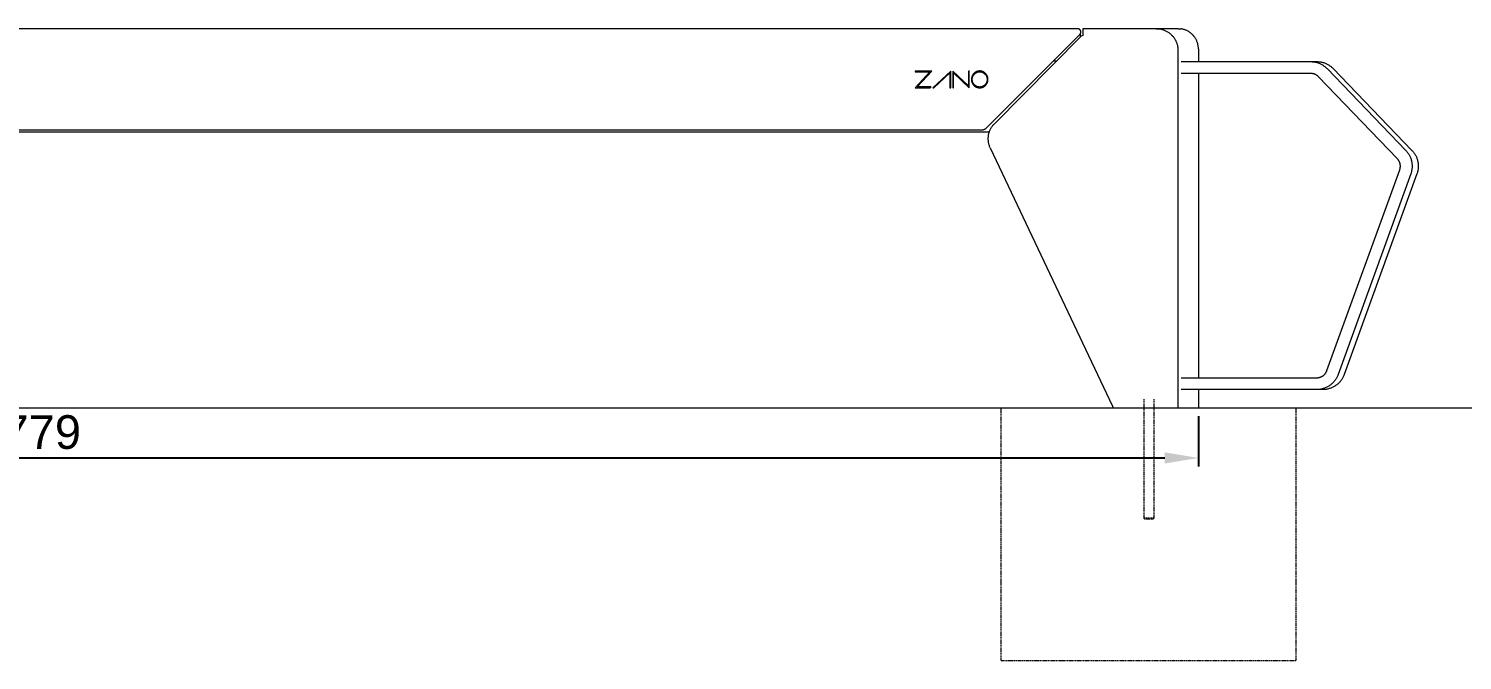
# Model space of a CAD drawing. Header units: millimetres. Extents: x -198 to 5031, y 124 to 3375.
# Drawn here: x 1516 to 3219, y 2361 to 3111 of the extents above; entities that cross this region are included whole.
import ezdxf

# ---------------------------------------------------------------- set-up
doc = ezdxf.new("R2010")
doc.units = ezdxf.units.MM
doc.linetypes.add('HIDDEN', pattern=[1.905, 1.27, -0.635])
for name, color, linetype, lineweight in [('ZANO_R', 7, 'Continuous', 0), ('ZANO_R_przerywana', 7, 'HIDDEN', 0), ('ZANO_W', 1, 'Continuous', 0)]:
    doc.layers.add(name, color=color, linetype=linetype, lineweight=lineweight)
doc.styles.add('Arial', font='arial.ttf')
doc.styles.get("Standard").update_dxf_attribs({"font": 'ARIALUNI.TTF'})
doc.dimstyles.new('pl i ang', dxfattribs={"dimtxt": 50, "dimasz": 50, "dimexe": 1.25, "dimexo": 0.625, "dimgap": 10, "dimtad": 1, "dimtoh": 1, "dimtxsty": 'Standard', "dimcen": 2.5, "dimclrd": 1, "dimclre": 1, "dimclrt": 1, "dimadec": 0, "dimazin": 0, "dimtfac": 1, "dimtmove": 0, "dimatfit": 3, "dimfxl": 1, "dimarcsym": 1})

# ---------------------------------------------------------------- blocks, each defined once
blk = doc.blocks.new('*D464')
at = {"layer": 'ZANO_W', "color": 1, "lineweight": -2}
for p, q in [((127.1, 2650.5), (127.1, 2590.8)), ((2905.6, 2650.5), (2905.6, 2590.8)), ((167.1, 2600.8), (2865.6, 2600.8))]:
    blk.add_line(p, q, dxfattribs=at)
at = {"layer": 'ZANO_W', "color": 1}
for points in [[(167.1, 2607.5), (167.1, 2594.2), (127.1, 2600.8)], [(2865.6, 2594.2), (2865.6, 2607.5), (2905.6, 2600.8)]]:
    blk.add_solid(points, dxfattribs=at)
at = {"layer": 'ZANO_W', "color": 1, "insert": (1516.4, 2631.3), "char_height": 40, "attachment_point": 5, "style": 'Arial'}
blk.add_mtext('2779', dxfattribs=at)
blk = doc.blocks.new('*D468')
at = {"layer": 'ZANO_W', "color": 1, "lineweight": -2}
blk.add_arc((4013.6, 2660.5), 150.8, 99.5517, 164.7582, dxfattribs=at)
at = {"layer": 'ZANO_W', "color": 1}
for points in [[(3988.8, 2802.6), (3988.3, 2815.9), (4028.5, 2810.6)], [(3861.5, 2701.1), (3874.7, 2699.3), (3862.8, 2660.5)]]:
    blk.add_solid(points, dxfattribs=at)
at = {"layer": 'ZANO_W', "color": 1, "insert": (3891.8, 2795.1), "char_height": 40, "attachment_point": 5, "rotation": 42.155, "style": 'Arial'}
blk.add_mtext('96%%d', dxfattribs=at)

msp = doc.modelspace()

# ---------------------------------------------------------------- linework, layer by layer
at = {"layer": 'ZANO_R'}
for p, q in [((2761.9, 3110.5), (271.3, 3110.5)), ((2764.8, 3103.7), (2652.8, 2991.7)), ((2766.2, 3101.7), (2663.3, 2997.7)), ((2762.1, 3110.5), (2761.9, 3110.5)), ((2762.2, 3110.5), (2762.1, 3110.5)), ((2762.4, 3110.5), (2762.2, 3110.5)), ((2762.5, 3110.5), (2762.4, 3110.5)), ((2762.6, 3110.5), (2762.5, 3110.5)), ((2762.8, 3110.5), (2762.6, 3110.5)), ((2762.9, 3110.4), (2762.8, 3110.5)), ((2763, 3110.4), (2762.9, 3110.4)), ((2763.2, 3110.3), (2763, 3110.4)), ((2763.4, 3110.3), (2763.2, 3110.3)), ((2763.3, 3110.3), (2763.2, 3110.3)), ((2763.4, 3110.3), (2763.3, 3110.3)), ((2763.5, 3110.2), (2763.4, 3110.3)), ((2763.5, 3110.2), (2763.4, 3110.3)), ((2763.6, 3110.2), (2763.5, 3110.2)), ((2763.7, 3110.1), (2763.5, 3110.2)), ((2763.8, 3110.1), (2763.6, 3110.2)), ((2763.8, 3110.1), (2763.7, 3110.1)), ((2763.9, 3110), (2763.8, 3110.1)), ((2763.9, 3110), (2763.8, 3110.1)), ((2764, 3110), (2763.9, 3110)), ((2764, 3110), (2763.9, 3110)), ((2764.1, 3109.9), (2764, 3110)), ((2764.1, 3109.9), (2764, 3110)), ((2764.2, 3109.8), (2764.1, 3109.9)), ((2764.3, 3109.8), (2764.1, 3109.9)), ((2764.3, 3109.7), (2764.2, 3109.8)), ((2764.4, 3109.7), (2764.3, 3109.8)), ((2764.5, 3109.7), (2764.3, 3109.7)), ((2764.5, 3109.6), (2764.4, 3109.7)), ((2764.6, 3109.6), (2764.5, 3109.7)), ((2764.6, 3109.5), (2764.5, 3109.6)), ((2764.7, 3109.5), (2764.6, 3109.6)), ((2764.7, 3109.5), (2764.6, 3109.5)), ((2764.8, 3109.4), (2764.7, 3109.5)), ((2764.8, 3109.4), (2764.7, 3109.5)), ((2764.9, 3109.3), (2764.8, 3109.4)), ((2764.9, 3109.3), (2764.8, 3109.4)), ((2764.8, 3103.7), (2764.9, 3103.8)), ((2765, 3109.2), (2764.9, 3109.3)), ((2765, 3109.2), (2764.9, 3109.3)), ((2764.9, 3103.8), (2765, 3103.9)), ((2765, 3109.1), (2765, 3109.2)), ((2765.1, 3109.1), (2765, 3109.2)), ((2765.1, 3109), (2765, 3109.1)), ((2765, 3103.9), (2765.1, 3104)), ((2765.1, 3109), (2765.1, 3109.1)), ((2765.2, 3108.9), (2765.1, 3109)), ((2765.2, 3108.8), (2765.1, 3109)), ((2765.1, 3104.1), (2765.2, 3104.2)), ((2765.1, 3104), (2765.1, 3104.1)), ((2765.3, 3108.8), (2765.2, 3108.9)), ((2765.3, 3108.7), (2765.2, 3108.8)), ((2765.2, 3104.2), (2765.3, 3104.3)), ((2765.4, 3108.6), (2765.3, 3108.8)), ((2765.4, 3108.6), (2765.3, 3108.7)), ((2765.3, 3104.3), (2765.4, 3104.5)), ((2765.4, 3108.5), (2765.4, 3108.6)), ((2765.4, 3108.5), (2765.4, 3108.6)), ((2765.5, 3108.4), (2765.4, 3108.5)), ((2765.5, 3108.4), (2765.4, 3108.5)), ((2765.4, 3104.6), (2765.5, 3104.7)), ((2765.4, 3104.6), (2765.5, 3104.7)), ((2765.4, 3104.4), (2765.4, 3104.6)), ((2765.4, 3104.5), (2765.4, 3104.6)), ((2765.4, 3100.8), (2765.4, 3104.5)), ((2765.6, 3108.3), (2765.5, 3108.4)), ((2765.6, 3108.3), (2765.5, 3108.4)), ((2765.5, 3104.7), (2765.6, 3104.8)), ((2765.5, 3104.7), (2765.6, 3104.8)), ((2765.6, 3108.1), (2765.6, 3108.3)), ((2765.6, 3108.1), (2765.6, 3108.3)), ((2765.7, 3108), (2765.6, 3108.1)), ((2765.7, 3108), (2765.6, 3108.1)), ((2765.6, 3104.9), (2765.7, 3105.1)), ((2765.6, 3104.9), (2765.7, 3105.1)), ((2765.6, 3104.8), (2765.6, 3104.9)), ((2765.6, 3104.8), (2765.6, 3104.9)), ((2765.7, 3107.9), (2765.7, 3108)), ((2765.7, 3107.9), (2765.7, 3108)), ((2765.8, 3107.8), (2765.7, 3107.9)), ((2765.8, 3107.7), (2765.7, 3107.9)), ((2765.7, 3105.2), (2765.8, 3105.3)), ((2765.7, 3105.2), (2765.8, 3105.3)), ((2765.7, 3105.1), (2765.7, 3105.2)), ((2765.7, 3105.1), (2765.7, 3105.2)), ((2765.8, 3107.6), (2765.8, 3107.8)), ((2765.8, 3107.6), (2765.8, 3107.7)), ((2765.8, 3107.5), (2765.8, 3107.6)), ((2765.8, 3107.5), (2765.8, 3107.6)), ((2765.9, 3107.4), (2765.8, 3107.5)), ((2765.9, 3107.3), (2765.8, 3107.5)), ((2765.8, 3105.6), (2765.9, 3105.7)), ((2765.8, 3105.6), (2765.9, 3105.7)), ((2765.8, 3105.5), (2765.8, 3105.6)), ((2765.8, 3105.5), (2765.8, 3105.6)), ((2765.8, 3105.3), (2765.8, 3105.5)), ((2765.8, 3105.3), (2765.8, 3105.5)), ((2765.9, 3107.2), (2765.9, 3107.4)), ((2765.9, 3107.2), (2765.9, 3107.3)), ((2765.9, 3107.1), (2765.9, 3107.2)), ((2765.9, 3107.1), (2765.9, 3107.2)), ((2765.9, 3106.9), (2765.9, 3107.1)), ((2765.9, 3106.9), (2765.9, 3107.1)), ((2765.9, 3106.8), (2765.9, 3106.9)), ((2765.9, 3106.8), (2765.9, 3106.9)), ((2766, 3106.7), (2765.9, 3106.8)), ((2765.9, 3106.7), (2765.9, 3106.8)), ((2765.9, 3106.5), (2765.9, 3106.7)), ((2765.9, 3106.4), (2765.9, 3106.5)), ((2765.9, 3106.3), (2766, 3106.4)), ((2765.9, 3106.3), (2765.9, 3106.4)), ((2765.9, 3106.1), (2765.9, 3106.3)), ((2765.9, 3106.1), (2765.9, 3106.3)), ((2765.9, 3106), (2765.9, 3106.1)), ((2765.9, 3106), (2765.9, 3106.1)), ((2765.9, 3105.9), (2765.9, 3106)), ((2765.9, 3105.9), (2765.9, 3106)), ((2765.9, 3105.7), (2765.9, 3105.9)), ((2765.9, 3105.7), (2765.9, 3105.9)), ((2766, 3106.5), (2766, 3106.7)), ((2766, 3106.4), (2766, 3106.5)), ((2768.4, 3102.5), (2766.2, 3101.7)), ((2853.3, 3110.5), (2768.4, 3110.5)), ((2768.4, 3110.5), (2768.4, 3102.5)), ((2855.5, 3110.5), (2853.3, 3110.5)), ((2855.5, 3110.5), (2856.4, 3110.5)), ((2881.6, 3110.5), (2855.8, 3110.5)), ((2856.4, 3110.5), (2857.3, 3110.5)), ((2857.3, 3110.5), (2858.2, 3110.4)), ((2858.2, 3110.4), (2859, 3110.3)), ((2859, 3110.3), (2859.9, 3110.2)), ((2859.9, 3110.2), (2860.8, 3110)), ((2860.8, 3110), (2861.6, 3109.8)), ((2861.6, 3109.8), (2862.5, 3109.6)), ((2862.5, 3109.6), (2863.3, 3109.4)), ((2863.3, 3109.4), (2864.2, 3109.1)), ((2864.2, 3109.1), (2865, 3108.8)), ((2865, 3108.8), (2865.8, 3108.5)), ((2865.8, 3108.5), (2866.6, 3108.1)), ((2866.6, 3108.1), (2867.4, 3107.7)), ((2867.4, 3107.7), (2868.2, 3107.3)), ((2868.2, 3107.3), (2868.9, 3106.8)), ((2868.9, 3106.8), (2869.7, 3106.4)), ((2869.7, 3106.4), (2870.4, 3105.9)), ((2870.4, 3105.9), (2871.1, 3105.4)), ((2871.1, 3105.4), (2871.8, 3104.8)), ((2871.8, 3104.8), (2872.5, 3104.3)), ((2872.5, 3104.3), (2873.2, 3103.7)), ((2873.2, 3103.7), (2873.8, 3103)), ((2873.8, 3103), (2874.4, 3102.4)), ((2874.4, 3102.4), (2875, 3101.8)), ((2875, 3101.8), (2875.6, 3101.1)), ((2875.6, 3101.1), (2876.1, 3100.4)), ((2876.1, 3100.4), (2876.6, 3099.7)), ((2876.6, 3099.7), (2877.1, 3099)), ((2877.1, 3099), (2877.6, 3098.2)), ((2881.6, 3110.5), (2884.8, 3110.3)), ((2885.6, 3110.2), (2884.8, 3110.3)), ((2886.4, 3110), (2885.6, 3110.2)), ((2887.2, 3109.9), (2886.4, 3110)), ((2888, 3109.6), (2887.2, 3109.9)), ((2888.8, 3109.4), (2888, 3109.6)), ((2889.6, 3109.2), (2888.8, 3109.4)), ((2890.4, 3108.9), (2889.6, 3109.2)), ((2891.1, 3108.6), (2890.4, 3108.9)), ((2891.9, 3108.2), (2891.1, 3108.6)), ((2892.6, 3107.8), (2891.9, 3108.2)), ((2893.3, 3107.5), (2892.6, 3107.8)), ((2894, 3107), (2893.3, 3107.5)), ((2894.7, 3106.6), (2894, 3107)), ((2895.4, 3106.1), (2894.7, 3106.6)), ((2896, 3105.7), (2895.4, 3106.1)), ((2896.7, 3105.2), (2896, 3105.7)), ((2897.3, 3104.6), (2896.7, 3105.2)), ((2897.9, 3104.1), (2897.3, 3104.6)), ((2898.5, 3103.5), (2897.9, 3104.1)), ((2899.1, 3102.9), (2898.5, 3103.5)), ((2899.6, 3102.3), (2899.1, 3102.9)), ((2900.2, 3101.7), (2899.6, 3102.3)), ((2900.7, 3101), (2900.2, 3101.7)), ((2901.2, 3100.4), (2900.7, 3101)), ((2901.6, 3099.7), (2901.2, 3100.4)), ((2902.1, 3099), (2901.6, 3099.7)), ((2902.5, 3098.3), (2902.1, 3099)), ((2877.6, 3098.2), (2878, 3097.4)), ((2878, 3097.4), (2878.5, 3096.7)), ((2878.5, 3096.7), (2878.8, 3095.9)), ((2878.8, 3095.9), (2879.2, 3095.1)), ((2879.2, 3095.1), (2879.5, 3094.3)), ((2879.5, 3094.3), (2879.8, 3093.4)), ((2879.8, 3093.4), (2880.1, 3092.6)), ((2880.1, 3092.6), (2880.4, 3091.7)), ((2880.4, 3091.7), (2880.6, 3090.9)), ((2880.6, 3090.9), (2880.8, 3090)), ((2880.8, 3090), (2880.9, 3089.2)), ((2880.9, 3089.2), (2881.1, 3088.3)), ((2881.1, 3088.3), (2881.2, 3087.4)), ((2881.2, 3087.4), (2881.2, 3086.5)), ((2881.2, 3086.5), (2881.2, 2660.5)), ((2902.9, 3097.6), (2902.5, 3098.3)), ((2903.2, 3096.8), (2902.9, 3097.6)), ((2903.6, 3096.1), (2903.2, 3096.8)), ((2903.9, 3095.3), (2903.6, 3096.1)), ((2904.2, 3094.6), (2903.9, 3095.3)), ((2904.4, 3093.8), (2904.2, 3094.6)), ((2904.7, 3093), (2904.4, 3093.8)), ((2904.9, 3092.2), (2904.7, 3093)), ((2905, 3091.4), (2904.9, 3092.2)), ((2905.2, 3090.6), (2905, 3091.4)), ((2905.3, 3089.8), (2905.2, 3090.6)), ((2905.4, 3089), (2905.3, 3089.8)), ((2905.5, 3088.2), (2905.4, 3089)), ((2905.5, 3087.4), (2905.5, 3088.2)), ((2905.5, 3086.5), (2905.5, 3087.4)), ((2905.6, 3086.5), (2905.5, 3086.5)), ((2905.6, 3086.5), (2905.6, 3071.4)), ((2736.9, 3072), (2733.1, 3072)), ((2885.1, 3071.4), (3039, 3071.4)), ((3039, 3071.4), (3039.9, 3071.4)), ((3039.4, 3071.4), (3046.4, 3071.4)), ((3039.9, 3071.4), (3040.8, 3071.3)), ((3040.8, 3071.3), (3041.7, 3071.2)), ((3041.7, 3071.2), (3042.6, 3071.1)), ((3042.6, 3071.1), (3043.5, 3071)), ((3043.5, 3071), (3044.4, 3070.8)), ((3044.4, 3070.8), (3045.3, 3070.6)), ((3045.3, 3070.6), (3046.2, 3070.4)), ((3046.2, 3070.4), (3047, 3070.2)), ((3046.4, 3071.4), (3047.3, 3071.4)), ((3047, 3070.2), (3047.9, 3069.9)), ((3047.3, 3071.4), (3048.2, 3071.3)), ((3047.9, 3069.9), (3048.7, 3069.6)), ((3048.2, 3071.3), (3049.1, 3071.2)), ((3048.7, 3069.6), (3049.6, 3069.2)), ((3049.1, 3071.2), (3050, 3071.1)), ((3049.6, 3069.2), (3050.4, 3068.9)), ((3050, 3071.1), (3050.8, 3071)), ((3050.4, 3068.9), (3051.2, 3068.5)), ((3050.8, 3071), (3051.7, 3070.8)), ((3051.2, 3068.5), (3052, 3068)), ((3051.7, 3070.8), (3052.6, 3070.6)), ((3052, 3068), (3052.8, 3067.6)), ((3052.6, 3070.6), (3053.5, 3070.4)), ((3052.8, 3067.6), (3053.6, 3067.1)), ((3053.5, 3070.4), (3054.4, 3070.2)), ((3053.6, 3067.1), (3054.3, 3066.6)), ((3054.3, 3066.6), (3055, 3066.1)), ((3054.4, 3070.2), (3055.2, 3069.9)), ((3055, 3066.1), (3055.8, 3065.5)), ((3055.2, 3069.9), (3056.1, 3069.6)), ((3055.8, 3065.5), (3056.4, 3065)), ((3056.1, 3069.6), (3056.9, 3069.2)), ((3056.4, 3065), (3057.1, 3064.4)), ((3056.9, 3069.2), (3057.7, 3068.9)), ((3057.7, 3068.9), (3058.5, 3068.5)), ((3058.5, 3068.5), (3059.3, 3068)), ((3059.3, 3068), (3060.1, 3067.6)), ((3060.1, 3067.6), (3060.9, 3067.1)), ((3060.9, 3067.1), (3061.6, 3066.6)), ((3061.6, 3066.6), (3062.4, 3066.1)), ((3062.4, 3066.1), (3063.1, 3065.5)), ((3063.1, 3065.5), (3063.8, 3065)), ((3063.8, 3065), (3064.4, 3064.4)), ((2588.9, 3060.2), (2569.3, 3060.2)), ((2569.3, 3060.2), (2569.3, 3059.3)), ((2569.3, 3059.3), (2586.6, 3059.3)), ((2586.6, 3059.3), (2569.3, 3040.3)), ((2571.5, 3041.3), (2588.9, 3060.2)), ((2611.4, 3060.2), (2590, 3040.3)), ((2591.4, 3040.3), (2610.4, 3058.1)), ((2610.4, 3058.1), (2610.4, 3040.3)), ((2611.4, 3040.3), (2611.4, 3060.2)), ((2613.8, 3060.2), (2613.8, 3040.3)), ((2632.5, 3042.5), (2613.8, 3060.2)), ((2614.8, 3040.3), (2614.8, 3058)), ((2614.8, 3058), (2633.4, 3040.3)), ((2633.4, 3060.3), (2632.5, 3060.2)), ((2632.5, 3060.2), (2632.5, 3042.5)), ((2633.4, 3040.3), (2633.4, 3060.3)), ((2636.1, 3051.3), (2636, 3051.1)), ((2636, 3051.1), (2636, 3050.8)), ((2636, 3050.8), (2636, 3050.5)), ((2636, 3050.5), (2636, 3050.3)), ((2636, 3050.3), (2636, 3050)), ((2636, 3050), (2636, 3049.8)), ((2636, 3049.8), (2636, 3049.5)), ((2636, 3049.5), (2636.1, 3049.3)), ((2636.2, 3052.1), (2636.1, 3051.8)), ((2636.1, 3051.8), (2636.1, 3051.6)), ((2636.1, 3051.6), (2636.1, 3051.3)), ((2636.1, 3049.3), (2636.1, 3049)), ((2636.1, 3049), (2636.1, 3048.8)), ((2636.1, 3048.8), (2636.2, 3048.5)), ((2636.3, 3052.5), (2636.2, 3052.3)), ((2636.2, 3052.3), (2636.2, 3052.1)), ((2636.2, 3048.5), (2636.2, 3048.3)), ((2636.2, 3048.3), (2636.3, 3048)), ((2636.4, 3053), (2636.3, 3052.8)), ((2636.3, 3052.8), (2636.3, 3052.5)), ((2636.3, 3048), (2636.3, 3047.8)), ((2636.3, 3047.8), (2636.4, 3047.6)), ((2636.5, 3053.3), (2636.4, 3053)), ((2636.6, 3053.7), (2636.5, 3053.5)), ((2636.5, 3053.5), (2636.5, 3053.3)), ((2636.7, 3053.9), (2636.6, 3053.7)), ((2636.8, 3054.2), (2636.7, 3053.9)), ((2636.9, 3054.4), (2636.8, 3054.2)), ((2637, 3054.6), (2636.9, 3054.4)), ((2636.9, 3050.8), (2637, 3051)), ((2636.9, 3050.5), (2636.9, 3050.8)), ((2636.9, 3050.3), (2636.9, 3050.5)), ((2636.9, 3050.1), (2636.9, 3050.3)), ((2636.9, 3049.8), (2636.9, 3050.1)), ((2637, 3049.6), (2636.9, 3049.8)), ((2637.1, 3054.8), (2637, 3054.6)), ((2637, 3051.7), (2637.1, 3051.9)), ((2637, 3051.4), (2637, 3051.7)), ((2637, 3051.2), (2637, 3051.4)), ((2637, 3051), (2637, 3051.2)), ((2637, 3049.4), (2637, 3049.6)), ((2637, 3049.1), (2637, 3049.4)), ((2637, 3048.9), (2637, 3049.1)), ((2637.1, 3048.7), (2637, 3048.9)), ((2637.2, 3055), (2637.1, 3054.8)), ((2637.1, 3052.1), (2637.2, 3052.3)), ((2637.1, 3051.9), (2637.1, 3052.1)), ((2637.1, 3048.5), (2637.1, 3048.7)), ((2637.2, 3048.2), (2637.1, 3048.5)), ((2637.3, 3055.3), (2637.2, 3055)), ((2637.2, 3052.6), (2637.3, 3052.8)), ((2637.2, 3052.3), (2637.2, 3052.6)), ((2637.2, 3048), (2637.2, 3048.2)), ((2637.3, 3047.8), (2637.2, 3048)), ((2637.4, 3055.5), (2637.3, 3055.3)), ((2637.3, 3053), (2637.4, 3053.2)), ((2637.3, 3052.8), (2637.3, 3053)), ((2637.3, 3047.6), (2637.3, 3047.8)), ((2637.6, 3055.7), (2637.4, 3055.5)), ((2637.4, 3053.2), (2637.5, 3053.4)), ((2637.5, 3053.6), (2637.6, 3053.8)), ((2637.5, 3053.4), (2637.5, 3053.6)), ((2637.7, 3055.9), (2637.6, 3055.7)), ((2637.6, 3053.8), (2637.7, 3054)), ((2637.8, 3056.1), (2637.7, 3055.9)), ((2637.7, 3054), (2637.8, 3054.2)), ((2638, 3056.3), (2637.8, 3056.1)), ((2637.8, 3054.2), (2637.9, 3054.4)), ((2637.9, 3054.4), (2638, 3054.6)), ((2638.1, 3056.5), (2638, 3056.3)), ((2638, 3054.6), (2638.1, 3054.8)), ((2638.3, 3056.6), (2638.1, 3056.5)), ((2638.1, 3054.8), (2638.2, 3055)), ((2638.2, 3055), (2638.3, 3055.2)), ((2638.4, 3056.8), (2638.3, 3056.6)), ((2638.3, 3055.2), (2638.4, 3055.4)), ((2638.6, 3057), (2638.4, 3056.8)), ((2638.4, 3055.4), (2638.6, 3055.5)), ((2638.7, 3057.2), (2638.6, 3057)), ((2638.6, 3055.5), (2638.7, 3055.7)), ((2638.9, 3057.3), (2638.7, 3057.2)), ((2638.7, 3055.7), (2638.8, 3055.9)), ((2638.8, 3055.9), (2639, 3056.1)), ((2639.1, 3057.5), (2638.9, 3057.3)), ((2639, 3056.1), (2639.1, 3056.2)), ((2639.2, 3057.7), (2639.1, 3057.5)), ((2639.1, 3056.2), (2639.2, 3056.4)), ((2639.4, 3057.8), (2639.2, 3057.7)), ((2639.2, 3056.4), (2639.4, 3056.5)), ((2639.6, 3058), (2639.4, 3057.8)), ((2639.4, 3056.5), (2639.5, 3056.7)), ((2639.5, 3056.7), (2639.7, 3056.8)), ((2639.8, 3058.1), (2639.6, 3058)), ((2639.7, 3056.8), (2639.8, 3057)), ((2640, 3058.3), (2639.8, 3058.1)), ((2639.8, 3057), (2640, 3057.1)), ((2640.1, 3058.4), (2640, 3058.3)), ((2640, 3057.1), (2640.2, 3057.3)), ((2640.3, 3058.6), (2640.1, 3058.4)), ((2640.2, 3057.3), (2640.3, 3057.4)), ((2640.5, 3058.7), (2640.3, 3058.6)), ((2640.3, 3057.4), (2640.5, 3057.5)), ((2640.7, 3058.8), (2640.5, 3058.7)), ((2640.5, 3057.5), (2640.7, 3057.7)), ((2640.9, 3059), (2640.7, 3058.8)), ((2640.7, 3057.7), (2640.8, 3057.8)), ((2640.8, 3057.8), (2641, 3057.9)), ((2641.2, 3059.1), (2640.9, 3059)), ((2641, 3057.9), (2641.2, 3058)), ((2641.4, 3059.2), (2641.2, 3059.1)), ((2641.2, 3058), (2641.4, 3058.1)), ((2641.6, 3059.3), (2641.4, 3059.2)), ((2641.4, 3058.1), (2641.6, 3058.3)), ((2641.8, 3059.4), (2641.6, 3059.3)), ((2641.6, 3058.3), (2641.8, 3058.4)), ((2642, 3059.5), (2641.8, 3059.4)), ((2641.8, 3058.4), (2642, 3058.5)), ((2642.2, 3059.6), (2642, 3059.5)), ((2642, 3058.5), (2642.2, 3058.5)), ((2642.5, 3059.7), (2642.2, 3059.6)), ((2642.2, 3058.5), (2642.4, 3058.6)), ((2642.4, 3058.6), (2642.6, 3058.7)), ((2642.7, 3059.8), (2642.5, 3059.7)), ((2642.6, 3058.7), (2642.8, 3058.8)), ((2642.9, 3059.8), (2642.7, 3059.8)), ((2642.8, 3058.8), (2643, 3058.9)), ((2643.1, 3059.9), (2642.9, 3059.8)), ((2643, 3058.9), (2643.2, 3058.9)), ((2643.4, 3060), (2643.1, 3059.9)), ((2643.2, 3058.9), (2643.4, 3059)), ((2643.6, 3060), (2643.4, 3060)), ((2643.4, 3059), (2643.6, 3059.1)), ((2643.8, 3060.1), (2643.6, 3060)), ((2643.6, 3059.1), (2643.8, 3059.1)), ((2644.1, 3060.1), (2643.8, 3060.1)), ((2643.8, 3059.1), (2644, 3059.2)), ((2644, 3059.2), (2644.3, 3059.2)), ((2644.3, 3060.2), (2644.1, 3060.1)), ((2644.6, 3060.2), (2644.3, 3060.2)), ((2644.3, 3059.2), (2644.5, 3059.2)), ((2644.5, 3059.2), (2644.7, 3059.3)), ((2644.8, 3060.2), (2644.6, 3060.2)), ((2644.7, 3059.3), (2644.9, 3059.3)), ((2645.1, 3060.2), (2644.8, 3060.2)), ((2644.9, 3059.3), (2645.1, 3059.3)), ((2645.3, 3060.3), (2645.1, 3060.2)), ((2645.1, 3059.3), (2645.4, 3059.3)), ((2645.6, 3060.3), (2645.3, 3060.3)), ((2645.4, 3059.3), (2645.6, 3059.3)), ((2645.8, 3060.3), (2645.6, 3060.3)), ((2645.6, 3059.3), (2645.8, 3059.4)), ((2646.1, 3060.3), (2645.8, 3060.3)), ((2645.8, 3059.4), (2646.1, 3059.3)), ((2646.3, 3060.3), (2646.1, 3060.3)), ((2646.1, 3059.3), (2646.3, 3059.3)), ((2646.6, 3060.2), (2646.3, 3060.3)), ((2646.3, 3059.3), (2646.5, 3059.3)), ((2646.5, 3059.3), (2646.7, 3059.3)), ((2646.8, 3060.2), (2646.6, 3060.2)), ((2646.7, 3059.3), (2647, 3059.3)), ((2647.1, 3060.2), (2646.8, 3060.2)), ((2647, 3059.3), (2647.2, 3059.2)), ((2647.3, 3060.2), (2647.1, 3060.2)), ((2647.2, 3059.2), (2647.4, 3059.2)), ((2647.6, 3060.1), (2647.3, 3060.2)), ((2647.4, 3059.2), (2647.6, 3059.2)), ((2647.8, 3060.1), (2647.6, 3060.1)), ((2647.6, 3059.2), (2647.8, 3059.1)), ((2648, 3060), (2647.8, 3060.1)), ((2647.8, 3059.1), (2648.1, 3059.1)), ((2648.3, 3060), (2648, 3060)), ((2648.1, 3059.1), (2648.3, 3059)), ((2648.5, 3059.9), (2648.3, 3060)), ((2648.3, 3059), (2648.5, 3058.9)), ((2648.7, 3059.8), (2648.5, 3059.9)), ((2648.5, 3058.9), (2648.7, 3058.9)), ((2649, 3059.8), (2648.7, 3059.8)), ((2648.7, 3058.9), (2648.9, 3058.8)), ((2648.9, 3058.8), (2649.1, 3058.7)), ((2649.2, 3059.7), (2649, 3059.8)), ((2649.1, 3058.7), (2649.3, 3058.6)), ((2649.4, 3059.6), (2649.2, 3059.7)), ((2649.3, 3058.6), (2649.5, 3058.5)), ((2649.6, 3059.5), (2649.4, 3059.6)), ((2649.5, 3058.5), (2649.7, 3058.5)), ((2649.9, 3059.4), (2649.6, 3059.5)), ((2649.7, 3058.5), (2649.9, 3058.4)), ((2650.1, 3059.3), (2649.9, 3059.4)), ((2649.9, 3058.4), (2650.1, 3058.3)), ((2650.3, 3059.2), (2650.1, 3059.3)), ((2650.1, 3058.3), (2650.3, 3058.1)), ((2650.5, 3059.1), (2650.3, 3059.2)), ((2650.3, 3058.1), (2650.4, 3058)), ((2650.4, 3058), (2650.6, 3057.9)), ((2650.7, 3059), (2650.5, 3059.1)), ((2650.6, 3057.9), (2650.8, 3057.8)), ((2650.9, 3058.8), (2650.7, 3059)), ((2650.8, 3057.8), (2651, 3057.7)), ((2651.1, 3058.7), (2650.9, 3058.8)), ((2651, 3057.7), (2651.2, 3057.5)), ((2651.3, 3058.6), (2651.1, 3058.7)), ((2651.2, 3057.5), (2651.3, 3057.4)), ((2651.5, 3058.4), (2651.3, 3058.6)), ((2651.3, 3057.4), (2651.5, 3057.3)), ((2651.7, 3058.3), (2651.5, 3058.4)), ((2651.5, 3057.3), (2651.7, 3057.1)), ((2651.9, 3058.1), (2651.7, 3058.3)), ((2651.7, 3057.1), (2651.8, 3057)), ((2651.8, 3057), (2652, 3056.8)), ((2652.1, 3058), (2651.9, 3058.1)), ((2652, 3056.8), (2652.1, 3056.7)), ((2652.2, 3057.8), (2652.1, 3058)), ((2652.1, 3056.7), (2652.3, 3056.5)), ((2652.4, 3057.7), (2652.2, 3057.8)), ((2652.3, 3056.5), (2652.4, 3056.4)), ((2652.6, 3057.5), (2652.4, 3057.7)), ((2652.4, 3056.4), (2652.6, 3056.2)), ((2652.8, 3057.3), (2652.6, 3057.5)), ((2652.6, 3056.2), (2652.7, 3056.1)), ((2652.7, 3056.1), (2652.8, 3055.9)), ((2652.9, 3057.2), (2652.8, 3057.3)), ((2652.8, 3055.9), (2653, 3055.7)), ((2653.1, 3057), (2652.9, 3057.2)), ((2653, 3055.7), (2653.1, 3055.5)), ((2653.2, 3056.8), (2653.1, 3057)), ((2653.1, 3055.5), (2653.2, 3055.4)), ((2653.4, 3056.6), (2653.2, 3056.8)), ((2653.2, 3055.4), (2653.3, 3055.2)), ((2653.3, 3055.2), (2653.4, 3055)), ((2653.5, 3056.5), (2653.4, 3056.6)), ((2653.4, 3055), (2653.5, 3054.8)), ((2653.7, 3056.3), (2653.5, 3056.5)), ((2653.5, 3054.8), (2653.7, 3054.6)), ((2653.8, 3056.1), (2653.7, 3056.3)), ((2653.7, 3054.6), (2653.8, 3054.4)), ((2654, 3055.9), (2653.8, 3056.1)), ((2653.8, 3054.4), (2653.9, 3054.2)), ((2653.9, 3054.2), (2653.9, 3054)), ((2653.9, 3054), (2654, 3053.8)), ((2654.1, 3055.7), (2654, 3055.9)), ((2654, 3053.8), (2654.1, 3053.6)), ((2654.2, 3055.5), (2654.1, 3055.7)), ((2654.1, 3053.6), (2654.2, 3053.4)), ((2654.3, 3055.3), (2654.2, 3055.5)), ((2654.2, 3053.4), (2654.3, 3053.2)), ((2654.5, 3055), (2654.3, 3055.3)), ((2654.3, 3053.2), (2654.3, 3053)), ((2654.3, 3053), (2654.4, 3052.8)), ((2654.4, 3047.8), (2654.3, 3047.6)), ((2654.4, 3052.8), (2654.4, 3052.6)), ((2654.4, 3052.6), (2654.5, 3052.3)), ((2654.5, 3048.2), (2654.4, 3048)), ((2654.4, 3048), (2654.4, 3047.8)), ((2654.6, 3054.8), (2654.5, 3055)), ((2654.5, 3052.3), (2654.5, 3052.1)), ((2654.5, 3052.1), (2654.6, 3051.9)), ((2654.6, 3048.7), (2654.5, 3048.5)), ((2654.5, 3048.5), (2654.5, 3048.2)), ((2654.7, 3054.6), (2654.6, 3054.8)), ((2654.6, 3051.9), (2654.6, 3051.7)), ((2654.6, 3051.7), (2654.7, 3051.4)), ((2654.7, 3049.1), (2654.6, 3048.9)), ((2654.6, 3048.9), (2654.6, 3048.7)), ((2654.8, 3054.4), (2654.7, 3054.6)), ((2654.7, 3051.4), (2654.7, 3051.2)), ((2654.7, 3051.2), (2654.7, 3051)), ((2654.7, 3051), (2654.7, 3050.8)), ((2654.7, 3050.8), (2654.7, 3050.5)), ((2654.7, 3050.5), (2654.7, 3050.3)), ((2654.7, 3050.3), (2654.7, 3050.1)), ((2654.7, 3050.1), (2654.7, 3049.8)), ((2654.7, 3049.8), (2654.7, 3049.6)), ((2654.7, 3049.6), (2654.7, 3049.4)), ((2654.7, 3049.4), (2654.7, 3049.1)), ((2654.9, 3054.2), (2654.8, 3054.4)), ((2655, 3053.9), (2654.9, 3054.2)), ((2655, 3053.7), (2655, 3053.9)), ((2655.1, 3053.5), (2655, 3053.7)), ((2655.2, 3053.3), (2655.1, 3053.5)), ((2655.3, 3053), (2655.2, 3053.3)), ((2655.3, 3052.8), (2655.3, 3053)), ((2655.4, 3052.5), (2655.3, 3052.8)), ((2655.3, 3047.8), (2655.4, 3048)), ((2655.3, 3047.6), (2655.3, 3047.8)), ((2655.4, 3052.3), (2655.4, 3052.5)), ((2655.5, 3052.1), (2655.4, 3052.3)), ((2655.4, 3048.3), (2655.5, 3048.5)), ((2655.4, 3048), (2655.4, 3048.3)), ((2655.5, 3051.8), (2655.5, 3052.1)), ((2655.6, 3051.6), (2655.5, 3051.8)), ((2655.5, 3048.8), (2655.6, 3049)), ((2655.5, 3048.5), (2655.5, 3048.8)), ((2655.6, 3051.3), (2655.6, 3051.6)), ((2655.6, 3051.1), (2655.6, 3051.3)), ((2655.6, 3050.8), (2655.6, 3051.1)), ((2655.6, 3050.5), (2655.6, 3050.8)), ((2655.6, 3050.3), (2655.6, 3050.5)), ((2655.6, 3050), (2655.6, 3050.3)), ((2655.6, 3049.8), (2655.6, 3050)), ((2655.6, 3049.5), (2655.6, 3049.8)), ((2655.6, 3049.3), (2655.6, 3049.5)), ((2655.6, 3049), (2655.6, 3049.3)), ((3039, 3057.4), (2885.1, 3057.4)), ((2905.6, 3057.4), (2905.6, 2696)), ((3039.5, 3057.4), (3039, 3057.4)), ((3039.9, 3057.3), (3039.5, 3057.4)), ((3040.3, 3057.3), (3039.9, 3057.3)), ((3040.8, 3057.3), (3040.3, 3057.3)), ((3041.2, 3057.2), (3040.8, 3057.3)), ((3041.6, 3057.1), (3041.2, 3057.2)), ((3042, 3057), (3041.6, 3057.1)), ((3042.5, 3056.9), (3042, 3057)), ((3042.9, 3056.8), (3042.5, 3056.9)), ((3043.3, 3056.6), (3042.9, 3056.8)), ((3043.7, 3056.5), (3043.3, 3056.6)), ((3044.1, 3056.3), (3043.7, 3056.5)), ((3044.5, 3056.2), (3044.1, 3056.3)), ((3044.9, 3056), (3044.5, 3056.2)), ((3045.3, 3055.8), (3044.9, 3056)), ((3045.6, 3055.6), (3045.3, 3055.8)), ((3046, 3055.3), (3045.6, 3055.6)), ((3046.4, 3055.1), (3046, 3055.3)), ((3046.7, 3054.8), (3046.4, 3055.1)), ((3047, 3054.6), (3046.7, 3054.8)), ((3047.4, 3054.3), (3047, 3054.6)), ((3047.7, 3054), (3047.4, 3054.3)), ((3048, 3053.7), (3047.7, 3054)), ((3048.3, 3053.4), (3048, 3053.7)), ((3141.8, 2956.3), (3048.3, 3053.4)), ((3057.1, 3064.4), (3057.8, 3063.8)), ((3057.8, 3063.8), (3058.4, 3063.1)), ((3058.4, 3063.1), (3151.8, 2966)), ((3064.4, 3064.4), (3065.1, 3063.8)), ((3065.1, 3063.8), (3065.7, 3063.1)), ((3065.7, 3063.1), (3159.2, 2966)), ((2569.3, 3040.3), (2587.2, 3040.3)), ((2588.3, 3041.3), (2571.5, 3041.3)), ((2587.2, 3040.3), (2588.3, 3041.3)), ((2590, 3040.3), (2591.4, 3040.3)), ((2610.4, 3040.3), (2611.4, 3040.3)), ((2613.8, 3040.3), (2614.8, 3040.3)), ((2636.4, 3047.6), (2636.5, 3047.3)), ((2636.5, 3047.3), (2636.5, 3047.1)), ((2636.5, 3047.1), (2636.6, 3046.9)), ((2636.6, 3046.9), (2636.7, 3046.6)), ((2636.7, 3046.6), (2636.8, 3046.4)), ((2636.8, 3046.4), (2636.9, 3046.2)), ((2636.9, 3046.2), (2637, 3046)), ((2637, 3046), (2637.1, 3045.7)), ((2637.1, 3045.7), (2637.2, 3045.5)), ((2637.2, 3045.5), (2637.3, 3045.3)), ((2637.4, 3047.4), (2637.3, 3047.6)), ((2637.3, 3045.3), (2637.4, 3045.1)), ((2637.5, 3047.2), (2637.4, 3047.4)), ((2637.4, 3045.1), (2637.6, 3044.9)), ((2637.5, 3047), (2637.5, 3047.2)), ((2637.6, 3046.8), (2637.5, 3047)), ((2637.7, 3046.6), (2637.6, 3046.8)), ((2637.6, 3044.9), (2637.7, 3044.7)), ((2637.8, 3046.4), (2637.7, 3046.6)), ((2637.7, 3044.7), (2637.8, 3044.5)), ((2637.9, 3046.2), (2637.8, 3046.4)), ((2637.8, 3044.5), (2638, 3044.3)), ((2638, 3046), (2637.9, 3046.2)), ((2638.1, 3045.8), (2638, 3046)), ((2638, 3044.3), (2638.1, 3044.1)), ((2638.2, 3045.6), (2638.1, 3045.8)), ((2638.1, 3044.1), (2638.3, 3043.9)), ((2638.3, 3045.4), (2638.2, 3045.6)), ((2638.4, 3045.2), (2638.3, 3045.4)), ((2638.3, 3043.9), (2638.4, 3043.7)), ((2638.6, 3045), (2638.4, 3045.2)), ((2638.4, 3043.7), (2638.6, 3043.6)), ((2638.7, 3044.9), (2638.6, 3045)), ((2638.6, 3043.6), (2638.7, 3043.4)), ((2638.8, 3044.7), (2638.7, 3044.9)), ((2638.7, 3043.4), (2638.9, 3043.2)), ((2639, 3044.5), (2638.8, 3044.7)), ((2638.9, 3043.2), (2639.1, 3043.1)), ((2639.1, 3044.4), (2639, 3044.5)), ((2639.2, 3044.2), (2639.1, 3044.4)), ((2639.1, 3043.1), (2639.2, 3042.9)), ((2639.4, 3044), (2639.2, 3044.2)), ((2639.2, 3042.9), (2639.4, 3042.7)), ((2639.5, 3043.9), (2639.4, 3044)), ((2639.4, 3042.7), (2639.6, 3042.6)), ((2639.7, 3043.7), (2639.5, 3043.9)), ((2639.6, 3042.6), (2639.8, 3042.4)), ((2639.8, 3043.6), (2639.7, 3043.7)), ((2640, 3043.4), (2639.8, 3043.6)), ((2639.8, 3042.4), (2640, 3042.3)), ((2640.2, 3043.3), (2640, 3043.4)), ((2640, 3042.3), (2640.1, 3042.1)), ((2640.1, 3042.1), (2640.3, 3042)), ((2640.3, 3043.2), (2640.2, 3043.3)), ((2640.5, 3043), (2640.3, 3043.2)), ((2640.3, 3042), (2640.5, 3041.9)), ((2640.7, 3042.9), (2640.5, 3043)), ((2640.5, 3041.9), (2640.7, 3041.7)), ((2640.8, 3042.8), (2640.7, 3042.9)), ((2640.7, 3041.7), (2640.9, 3041.6)), ((2641, 3042.6), (2640.8, 3042.8)), ((2640.9, 3041.6), (2641.2, 3041.5)), ((2641.2, 3042.5), (2641, 3042.6)), ((2641.4, 3042.4), (2641.2, 3042.5)), ((2641.2, 3041.5), (2641.4, 3041.4)), ((2641.6, 3042.3), (2641.4, 3042.4)), ((2641.4, 3041.4), (2641.6, 3041.3)), ((2641.8, 3042.2), (2641.6, 3042.3)), ((2641.6, 3041.3), (2641.8, 3041.2)), ((2642, 3042.1), (2641.8, 3042.2)), ((2641.8, 3041.2), (2642, 3041.1)), ((2642.2, 3042), (2642, 3042.1)), ((2642, 3041.1), (2642.2, 3041)), ((2642.4, 3041.9), (2642.2, 3042)), ((2642.2, 3041), (2642.5, 3040.9)), ((2642.6, 3041.8), (2642.4, 3041.9)), ((2642.5, 3040.9), (2642.7, 3040.8)), ((2642.8, 3041.8), (2642.6, 3041.8)), ((2642.7, 3040.8), (2642.9, 3040.7)), ((2643, 3041.7), (2642.8, 3041.8)), ((2642.9, 3040.7), (2643.1, 3040.7)), ((2643.2, 3041.6), (2643, 3041.7)), ((2643.1, 3040.7), (2643.4, 3040.6)), ((2643.4, 3041.6), (2643.2, 3041.6)), ((2643.6, 3041.5), (2643.4, 3041.6)), ((2643.4, 3040.6), (2643.6, 3040.6)), ((2643.8, 3041.5), (2643.6, 3041.5)), ((2643.6, 3040.6), (2643.8, 3040.5)), ((2644, 3041.4), (2643.8, 3041.5)), ((2643.8, 3040.5), (2644.1, 3040.5)), ((2644.3, 3041.4), (2644, 3041.4)), ((2644.1, 3040.5), (2644.3, 3040.4)), ((2644.5, 3041.3), (2644.3, 3041.4)), ((2644.3, 3040.4), (2644.6, 3040.4)), ((2644.7, 3041.3), (2644.5, 3041.3)), ((2644.6, 3040.4), (2644.8, 3040.3)), ((2644.9, 3041.3), (2644.7, 3041.3)), ((2644.8, 3040.3), (2645.1, 3040.3)), ((2645.1, 3041.2), (2644.9, 3041.3)), ((2645.4, 3041.2), (2645.1, 3041.2)), ((2645.1, 3040.3), (2645.3, 3040.3)), ((2645.3, 3040.3), (2645.6, 3040.3)), ((2645.6, 3041.2), (2645.4, 3041.2)), ((2645.8, 3041.2), (2645.6, 3041.2)), ((2645.6, 3040.3), (2645.8, 3040.3)), ((2646.1, 3041.2), (2645.8, 3041.2)), ((2645.8, 3040.3), (2646.1, 3040.3)), ((2646.3, 3041.2), (2646.1, 3041.2)), ((2646.1, 3040.3), (2646.3, 3040.3)), ((2646.5, 3041.2), (2646.3, 3041.2)), ((2646.3, 3040.3), (2646.6, 3040.3)), ((2646.7, 3041.3), (2646.5, 3041.2)), ((2646.6, 3040.3), (2646.8, 3040.3)), ((2647, 3041.3), (2646.7, 3041.3)), ((2646.8, 3040.3), (2647.1, 3040.4)), ((2647.2, 3041.3), (2647, 3041.3)), ((2647.1, 3040.4), (2647.3, 3040.4)), ((2647.4, 3041.4), (2647.2, 3041.3)), ((2647.3, 3040.4), (2647.6, 3040.5)), ((2647.6, 3041.4), (2647.4, 3041.4)), ((2647.8, 3041.5), (2647.6, 3041.4)), ((2647.6, 3040.5), (2647.8, 3040.5)), ((2648.1, 3041.5), (2647.8, 3041.5)), ((2647.8, 3040.5), (2648, 3040.6)), ((2648, 3040.6), (2648.3, 3040.6)), ((2648.3, 3041.6), (2648.1, 3041.5)), ((2648.5, 3041.6), (2648.3, 3041.6)), ((2648.3, 3040.6), (2648.5, 3040.7)), ((2648.7, 3041.7), (2648.5, 3041.6)), ((2648.5, 3040.7), (2648.7, 3040.7)), ((2648.9, 3041.8), (2648.7, 3041.7)), ((2648.7, 3040.7), (2649, 3040.8)), ((2649.1, 3041.8), (2648.9, 3041.8)), ((2649, 3040.8), (2649.2, 3040.9)), ((2649.3, 3041.9), (2649.1, 3041.8)), ((2649.2, 3040.9), (2649.4, 3041)), ((2649.5, 3042), (2649.3, 3041.9)), ((2649.4, 3041), (2649.6, 3041.1)), ((2649.7, 3042.1), (2649.5, 3042)), ((2649.6, 3041.1), (2649.9, 3041.2)), ((2649.9, 3042.2), (2649.7, 3042.1)), ((2650.1, 3042.3), (2649.9, 3042.2)), ((2649.9, 3041.2), (2650.1, 3041.3)), ((2650.3, 3042.4), (2650.1, 3042.3)), ((2650.1, 3041.3), (2650.3, 3041.4)), ((2650.4, 3042.5), (2650.3, 3042.4)), ((2650.3, 3041.4), (2650.5, 3041.5)), ((2650.6, 3042.6), (2650.4, 3042.5)), ((2650.5, 3041.5), (2650.7, 3041.6)), ((2650.8, 3042.8), (2650.6, 3042.6)), ((2650.7, 3041.6), (2650.9, 3041.7)), ((2651, 3042.9), (2650.8, 3042.8)), ((2650.9, 3041.7), (2651.1, 3041.9)), ((2651.2, 3043), (2651, 3042.9)), ((2651.1, 3041.9), (2651.3, 3042)), ((2651.3, 3043.2), (2651.2, 3043)), ((2651.5, 3043.3), (2651.3, 3043.2)), ((2651.3, 3042), (2651.5, 3042.1)), ((2651.7, 3043.4), (2651.5, 3043.3)), ((2651.5, 3042.1), (2651.7, 3042.3)), ((2651.8, 3043.6), (2651.7, 3043.4)), ((2651.7, 3042.3), (2651.9, 3042.4)), ((2652, 3043.7), (2651.8, 3043.6)), ((2651.9, 3042.4), (2652.1, 3042.6)), ((2652.1, 3043.9), (2652, 3043.7)), ((2652.3, 3044), (2652.1, 3043.9)), ((2652.1, 3042.6), (2652.2, 3042.7)), ((2652.2, 3042.7), (2652.4, 3042.9)), ((2652.4, 3044.2), (2652.3, 3044)), ((2652.6, 3044.4), (2652.4, 3044.2)), ((2652.4, 3042.9), (2652.6, 3043.1)), ((2652.7, 3044.5), (2652.6, 3044.4)), ((2652.6, 3043.1), (2652.8, 3043.2)), ((2652.8, 3044.7), (2652.7, 3044.5)), ((2653, 3044.9), (2652.8, 3044.7)), ((2652.8, 3043.2), (2652.9, 3043.4)), ((2652.9, 3043.4), (2653.1, 3043.6)), ((2653.1, 3045), (2653, 3044.9)), ((2653.2, 3045.2), (2653.1, 3045)), ((2653.1, 3043.6), (2653.2, 3043.7)), ((2653.3, 3045.4), (2653.2, 3045.2)), ((2653.2, 3043.7), (2653.4, 3043.9)), ((2653.4, 3045.6), (2653.3, 3045.4)), ((2653.5, 3045.8), (2653.4, 3045.6)), ((2653.4, 3043.9), (2653.5, 3044.1)), ((2653.7, 3046), (2653.5, 3045.8)), ((2653.5, 3044.1), (2653.7, 3044.3)), ((2653.8, 3046.2), (2653.7, 3046)), ((2653.7, 3044.3), (2653.8, 3044.5)), ((2653.9, 3046.4), (2653.8, 3046.2)), ((2653.8, 3044.5), (2654, 3044.7)), ((2654, 3046.8), (2653.9, 3046.6)), ((2653.9, 3046.6), (2653.9, 3046.4)), ((2654.1, 3047), (2654, 3046.8)), ((2654, 3044.7), (2654.1, 3044.9)), ((2654.2, 3047.2), (2654.1, 3047)), ((2654.1, 3044.9), (2654.2, 3045.1)), ((2654.3, 3047.4), (2654.2, 3047.2)), ((2654.2, 3045.1), (2654.3, 3045.3)), ((2654.3, 3047.6), (2654.3, 3047.4)), ((2654.3, 3045.3), (2654.5, 3045.5)), ((2654.5, 3045.5), (2654.6, 3045.7)), ((2654.6, 3045.7), (2654.7, 3046)), ((2654.7, 3046), (2654.8, 3046.2)), ((2654.8, 3046.2), (2654.9, 3046.4)), ((2654.9, 3046.4), (2655, 3046.6)), ((2655, 3046.9), (2655.1, 3047.1)), ((2655, 3046.6), (2655, 3046.9)), ((2655.1, 3047.1), (2655.2, 3047.3)), ((2655.2, 3047.3), (2655.3, 3047.6)), ((2662.1, 2996.4), (2662.7, 2997.1)), ((2662.7, 2997.1), (2663.3, 2997.7)), ((2657.1, 2987.5), (375.6, 2987.5)), ((383.3, 2990.5), (2649.9, 2990.5)), ((2650.1, 2990.5), (2649.9, 2990.5)), ((2650.2, 2990.5), (2650.1, 2990.5)), ((2650.4, 2990.6), (2650.2, 2990.5)), ((2650.5, 2990.6), (2650.4, 2990.6)), ((2650.6, 2990.6), (2650.5, 2990.6)), ((2650.8, 2990.6), (2650.6, 2990.6)), ((2650.9, 2990.6), (2650.8, 2990.6)), ((2651, 2990.7), (2650.9, 2990.6)), ((2651.2, 2990.7), (2651, 2990.7)), ((2651.2, 2990.7), (2651.1, 2990.7)), ((2651.3, 2990.8), (2651.2, 2990.7)), ((2651.3, 2990.8), (2651.2, 2990.7)), ((2651.4, 2990.8), (2651.3, 2990.8)), ((2651.5, 2990.9), (2651.4, 2990.8)), ((2651.7, 2990.9), (2651.5, 2990.9)), ((2651.8, 2991), (2651.7, 2990.9)), ((2651.9, 2991), (2651.8, 2991)), ((2652, 2991.1), (2651.9, 2991)), ((2652.1, 2991.2), (2652, 2991.1)), ((2652.3, 2991.3), (2652.1, 2991.2)), ((2652.4, 2991.3), (2652.3, 2991.3)), ((2652.5, 2991.4), (2652.4, 2991.3)), ((2652.6, 2991.5), (2652.5, 2991.4)), ((2652.7, 2991.6), (2652.6, 2991.5)), ((2652.8, 2991.7), (2652.7, 2991.6)), ((2656, 2981.2), (2656.1, 2982.1)), ((2656, 2980.3), (2656, 2981.2)), ((2656, 2979.5), (2656, 2980.3)), ((2656.1, 2983), (2656.3, 2983.8)), ((2656.1, 2982.1), (2656.1, 2983)), ((2656.3, 2983.8), (2656.4, 2984.7)), ((2656.4, 2984.7), (2656.6, 2985.6)), ((2656.6, 2985.6), (2656.8, 2986.4)), ((2656.8, 2986.4), (2657.1, 2987.3)), ((2657.1, 2987.3), (2657.3, 2988.1)), ((2657.3, 2988.1), (2657.6, 2988.9)), ((2657.6, 2988.9), (2658, 2989.7)), ((2658, 2989.7), (2658.3, 2990.5)), ((2658.3, 2990.5), (2658.7, 2991.3)), ((2658.7, 2991.3), (2659.1, 2992.1)), ((2659.1, 2992.1), (2659.5, 2992.9)), ((2659.5, 2992.9), (2660, 2993.6)), ((2660, 2993.6), (2660.5, 2994.4)), ((2660.5, 2994.4), (2661, 2995.1)), ((2661, 2995.1), (2661.6, 2995.8)), ((2661.6, 2995.8), (2662.1, 2996.4)), ((2656, 2978.6), (2656, 2979.5)), ((2656.1, 2977.7), (2656, 2978.6)), ((2656.1, 2976.8), (2656.1, 2977.7)), ((2656.3, 2975.9), (2656.1, 2976.8)), ((2656.4, 2975.1), (2656.3, 2975.9)), ((2656.6, 2974.2), (2656.4, 2975.1)), ((2656.8, 2973.4), (2656.6, 2974.2)), ((2657.1, 2972.5), (2656.8, 2973.4)), ((2657.3, 2971.7), (2657.1, 2972.5)), ((2657.6, 2970.9), (2657.3, 2971.7)), ((2658, 2970), (2657.6, 2970.9)), ((2658.3, 2969.2), (2658, 2970)), ((2658.3, 2969.2), (2803.6, 2662.2)), ((3151.8, 2966), (3152.5, 2965.3)), ((3152.5, 2965.3), (3153.1, 2964.6)), ((3153.1, 2964.6), (3153.7, 2963.9)), ((3153.7, 2963.9), (3154.3, 2963.1)), ((3154.3, 2963.1), (3154.8, 2962.3)), ((3159.2, 2966), (3159.8, 2965.3)), ((3159.8, 2965.3), (3160.4, 2964.6)), ((3160.4, 2964.6), (3161, 2963.9)), ((3161, 2963.9), (3161.6, 2963.1)), ((3161.6, 2963.1), (3162.1, 2962.3)), ((3142.1, 2956), (3141.8, 2956.3)), ((3142.4, 2955.6), (3142.1, 2956)), ((3142.7, 2955.3), (3142.4, 2955.6)), ((3142.9, 2954.9), (3142.7, 2955.3)), ((3143.2, 2954.5), (3142.9, 2954.9)), ((3143.4, 2954.1), (3143.2, 2954.5)), ((3143.7, 2953.8), (3143.4, 2954.1)), ((3143.9, 2953.4), (3143.7, 2953.8)), ((3144.1, 2952.9), (3143.9, 2953.4)), ((3144.3, 2952.5), (3144.1, 2952.9)), ((3144.5, 2952.1), (3144.3, 2952.5)), ((3144.6, 2951.7), (3144.5, 2952.1)), ((3144.8, 2951.3), (3144.6, 2951.7)), ((3144.9, 2950.8), (3144.8, 2951.3)), ((3145, 2950.4), (3144.9, 2950.8)), ((3145.1, 2949.9), (3145, 2950.4)), ((3145.2, 2949.5), (3145.1, 2949.9)), ((3145.3, 2949.1), (3145.2, 2949.5)), ((3145.3, 2948.6), (3145.3, 2949.1)), ((3145.4, 2948.2), (3145.3, 2948.6)), ((3145.3, 2945.9), (3145.4, 2946.3)), ((3145.3, 2945.4), (3145.3, 2945.9)), ((3145.4, 2947.7), (3145.4, 2948.2)), ((3145.4, 2947.2), (3145.4, 2947.7)), ((3145.4, 2946.8), (3145.4, 2947.2)), ((3145.4, 2946.3), (3145.4, 2946.8)), ((3154.8, 2962.3), (3155.3, 2961.5)), ((3155.3, 2961.5), (3155.8, 2960.7)), ((3155.8, 2960.7), (3156.2, 2959.9)), ((3156.2, 2959.9), (3156.7, 2959.1)), ((3156.7, 2959.1), (3157.1, 2958.2)), ((3157.1, 2958.2), (3157.4, 2957.4)), ((3157.4, 2957.4), (3157.8, 2956.5)), ((3157.8, 2956.5), (3158.1, 2955.6)), ((3158.1, 2955.6), (3158.4, 2954.7)), ((3158.4, 2954.7), (3158.6, 2953.8)), ((3158.6, 2953.8), (3158.8, 2952.9)), ((3158.8, 2952.9), (3159, 2951.9)), ((3159, 2951.9), (3159.1, 2951)), ((3159.1, 2951), (3159.2, 2950.1)), ((3159.2, 2950.1), (3159.3, 2949.1)), ((3159.3, 2949.1), (3159.4, 2948.2)), ((3159.4, 2946.3), (3159.3, 2945.4)), ((3159.4, 2948.2), (3159.4, 2947.2)), ((3159.4, 2947.2), (3159.4, 2946.3)), ((3162.1, 2962.3), (3162.6, 2961.5)), ((3162.6, 2961.5), (3163.1, 2960.7)), ((3163.1, 2960.7), (3163.6, 2959.9)), ((3163.6, 2959.9), (3164, 2959.1)), ((3164, 2959.1), (3164.4, 2958.2)), ((3164.4, 2958.2), (3164.8, 2957.4)), ((3164.8, 2957.4), (3165.1, 2956.5)), ((3165.1, 2956.5), (3165.4, 2955.6)), ((3165.4, 2955.6), (3165.7, 2954.7)), ((3165.7, 2954.7), (3165.9, 2953.8)), ((3165.9, 2953.8), (3166.1, 2952.9)), ((3166.1, 2952.9), (3166.3, 2951.9)), ((3166.3, 2951.9), (3166.5, 2951)), ((3166.5, 2951), (3166.6, 2950.1)), ((3166.6, 2950.1), (3166.7, 2949.1)), ((3166.7, 2949.1), (3166.7, 2948.2)), ((3166.7, 2948.2), (3166.7, 2947.2)), ((3166.7, 2947.2), (3166.7, 2946.3)), ((3166.7, 2946.3), (3166.7, 2945.4)), ((3058.2, 2704.6), (3144.6, 2942.8)), ((3157.8, 2938), (3071.4, 2699.8)), ((3165.1, 2938), (3078.7, 2699.8)), ((3144.6, 2942.8), (3144.8, 2943.2)), ((3144.8, 2943.2), (3144.9, 2943.7)), ((3144.9, 2943.7), (3145, 2944.1)), ((3145, 2944.1), (3145.1, 2944.5)), ((3145.1, 2944.5), (3145.2, 2945)), ((3145.2, 2945), (3145.3, 2945.4)), ((3158.1, 2938.9), (3157.8, 2938)), ((3158.4, 2939.8), (3158.1, 2938.9)), ((3158.6, 2940.7), (3158.4, 2939.8)), ((3158.8, 2941.6), (3158.6, 2940.7)), ((3159, 2942.6), (3158.8, 2941.6)), ((3159.1, 2943.5), (3159, 2942.6)), ((3159.2, 2944.4), (3159.1, 2943.5)), ((3159.3, 2945.4), (3159.2, 2944.4)), ((3165.4, 2938.9), (3165.1, 2938)), ((3165.7, 2939.8), (3165.4, 2938.9)), ((3165.9, 2940.7), (3165.7, 2939.8)), ((3166.1, 2941.6), (3165.9, 2940.7)), ((3166.3, 2942.6), (3166.1, 2941.6)), ((3166.5, 2943.5), (3166.3, 2942.6)), ((3166.6, 2944.4), (3166.5, 2943.5)), ((3166.7, 2945.4), (3166.6, 2944.4)), ((2885.1, 2696), (3046.1, 2696)), ((3046.1, 2696), (3046.1, 2696)), ((3046.1, 2696), (3046.6, 2696)), ((3046.6, 2696), (3047, 2696.1)), ((3047, 2696.1), (3047.5, 2696.1)), ((3047.5, 2696.1), (3047.9, 2696.2)), ((3047.9, 2696.2), (3048.4, 2696.2)), ((3048.4, 2696.2), (3048.8, 2696.3)), ((3048.8, 2696.3), (3049.3, 2696.4)), ((3049.3, 2696.4), (3049.7, 2696.6)), ((3049.7, 2696.6), (3050.1, 2696.7)), ((3050.1, 2696.7), (3050.5, 2696.8)), ((3050.5, 2696.8), (3051, 2697)), ((3051, 2697), (3051.4, 2697.2)), ((3051.4, 2697.2), (3051.8, 2697.4)), ((3051.8, 2697.4), (3052.2, 2697.6)), ((3052.2, 2697.6), (3052.6, 2697.8)), ((3052.6, 2697.8), (3053, 2698)), ((3053, 2698), (3053.3, 2698.3)), ((3053.3, 2698.3), (3053.7, 2698.5)), ((3053.7, 2698.5), (3054.1, 2698.8)), ((3054.1, 2698.8), (3054.4, 2699.1)), ((3054.4, 2699.1), (3054.8, 2699.4)), ((3054.8, 2699.4), (3055.1, 2699.7)), ((3055.1, 2699.7), (3055.4, 2700)), ((3055.4, 2700), (3055.7, 2700.3)), ((3055.7, 2700.3), (3056, 2700.7)), ((3056, 2700.7), (3056.3, 2701)), ((3056.3, 2701), (3056.6, 2701.4)), ((3056.6, 2701.4), (3056.8, 2701.8)), ((3056.8, 2701.8), (3057.1, 2702.2)), ((3057.1, 2702.2), (3057.3, 2702.5)), ((3057.3, 2702.5), (3057.5, 2702.9)), ((3057.5, 2702.9), (3057.7, 2703.3)), ((3057.7, 2703.3), (3057.9, 2703.7)), ((3057.9, 2703.7), (3058.1, 2704.2)), ((3058.1, 2704.2), (3058.2, 2704.6)), ((3065.5, 2690.3), (3064.8, 2689.6)), ((3066.1, 2691), (3065.5, 2690.3)), ((3066.8, 2691.7), (3066.1, 2691)), ((3067.3, 2692.4), (3066.8, 2691.7)), ((3067.9, 2693.2), (3067.3, 2692.4)), ((3068.4, 2694), (3067.9, 2693.2)), ((3069, 2694.7), (3068.4, 2694)), ((3069.4, 2695.6), (3069, 2694.7)), ((3069.9, 2696.4), (3069.4, 2695.6)), ((3070.3, 2697.2), (3069.9, 2696.4)), ((3070.7, 2698.1), (3070.3, 2697.2)), ((3071.1, 2698.9), (3070.7, 2698.1)), ((3071.4, 2699.8), (3071.1, 2698.9)), ((3072.8, 2690.3), (3072.2, 2689.6)), ((3073.5, 2691), (3072.8, 2690.3)), ((3074.1, 2691.7), (3073.5, 2691)), ((3074.7, 2692.4), (3074.1, 2691.7)), ((3075.2, 2693.2), (3074.7, 2692.4)), ((3075.8, 2694), (3075.2, 2693.2)), ((3076.3, 2694.7), (3075.8, 2694)), ((3076.8, 2695.6), (3076.3, 2694.7)), ((3077.2, 2696.4), (3076.8, 2695.6)), ((3077.6, 2697.2), (3077.2, 2696.4)), ((3078, 2698.1), (3077.6, 2697.2)), ((3078.4, 2698.9), (3078, 2698.1)), ((3078.7, 2699.8), (3078.4, 2698.9)), ((3046.1, 2682), (2885.1, 2682)), ((2905.6, 2682), (2905.6, 2660.5)), ((3046.2, 2682), (3046.1, 2682)), ((3047.1, 2682.1), (3046.2, 2682)), ((3053.4, 2682), (3046.2, 2682)), ((3048, 2682.1), (3047.1, 2682.1)), ((3049, 2682.2), (3048, 2682.1)), ((3049.9, 2682.3), (3049, 2682.2)), ((3050.8, 2682.5), (3049.9, 2682.3)), ((3051.7, 2682.6), (3050.8, 2682.5)), ((3052.7, 2682.9), (3051.7, 2682.6)), ((3053.6, 2683.1), (3052.7, 2682.9)), ((3053.5, 2682), (3053.4, 2682)), ((3054.4, 2682.1), (3053.5, 2682)), ((3054.5, 2683.4), (3053.6, 2683.1)), ((3055.3, 2682.1), (3054.4, 2682.1)), ((3055.4, 2683.7), (3054.5, 2683.4)), ((3056.3, 2682.2), (3055.3, 2682.1)), ((3056.2, 2684), (3055.4, 2683.7)), ((3057.1, 2684.4), (3056.2, 2684)), ((3057.2, 2682.3), (3056.3, 2682.2)), ((3057.9, 2684.8), (3057.1, 2684.4)), ((3058.1, 2682.5), (3057.2, 2682.3)), ((3058.8, 2685.2), (3057.9, 2684.8)), ((3059.1, 2682.6), (3058.1, 2682.5)), ((3059.6, 2685.7), (3058.8, 2685.2)), ((3060, 2682.9), (3059.1, 2682.6)), ((3060.4, 2686.2), (3059.6, 2685.7)), ((3060.9, 2683.1), (3060, 2682.9)), ((3061.2, 2686.7), (3060.4, 2686.2)), ((3061.8, 2683.4), (3060.9, 2683.1)), ((3062, 2687.2), (3061.2, 2686.7)), ((3062.7, 2683.7), (3061.8, 2683.4)), ((3062.7, 2687.8), (3062, 2687.2)), ((3063.4, 2688.4), (3062.7, 2687.8)), ((3063.6, 2684), (3062.7, 2683.7)), ((3064.1, 2689), (3063.4, 2688.4)), ((3064.4, 2684.4), (3063.6, 2684)), ((3064.8, 2689.6), (3064.1, 2689)), ((3065.3, 2684.8), (3064.4, 2684.4)), ((3066.1, 2685.2), (3065.3, 2684.8)), ((3066.9, 2685.7), (3066.1, 2685.2)), ((3067.7, 2686.2), (3066.9, 2685.7)), ((3068.5, 2686.7), (3067.7, 2686.2)), ((3069.3, 2687.2), (3068.5, 2686.7)), ((3070, 2687.8), (3069.3, 2687.2)), ((3070.8, 2688.4), (3070, 2687.8)), ((3071.5, 2689), (3070.8, 2688.4)), ((3072.2, 2689.6), (3071.5, 2689)), ((2671.5, 2660.5), (3021.5, 2660.5)), ((2803.6, 2662.2), (2804.4, 2660.5))]:
    msp.add_line(p, q, dxfattribs=at)
msp.add_lwpolyline([(-138.1, 2660.5), (4899.1, 2660.5)], dxfattribs=at)
at = {"layer": 'ZANO_R_przerywana'}
for p, q in [((2671.5, 2360.5), (2671.5, 2660.5)), ((2840.6, 2670.6), (2840.6, 2529.5)), ((2852.6, 2670.6), (2852.6, 2529.5)), ((3021.5, 2360.5), (3021.5, 2660.5)), ((2841.5, 2528.5), (2840.6, 2529.5)), ((2846.6, 2529.5), (2840.6, 2529.5)), ((2841.5, 2528.5), (2846.6, 2528.5)), ((2852.6, 2529.5), (2846.6, 2529.5)), ((2846.6, 2528.5), (2851.6, 2528.5)), ((2851.6, 2528.5), (2852.6, 2529.5)), ((2671.5, 2360.5), (3021.5, 2360.5))]:
    msp.add_line(p, q, dxfattribs=at)

# ---------------------------------------------------------------- dimensions: what is measured, and where the dimension line sits
at = {"layer": 'ZANO_W'}
dim = msp.add_angular_dim_2l(base=(3947, 2795.8), line1=((1.9, 2660.5), (4878.2, 2660.5)), line2=((4013.6, 2661.2), (4057.5, 3101)), dimstyle='pl i ang', override={"dimtxt": 40, "dimasz": 40, "dimexe": 10, "dimexo": 10, "dimtoh": 0, "dimdec": 0, "dimtxsty": 'Arial', "dimtdec": 0, "dimtmove": 1}, dxfattribs=at)
dim.commit()
dim.dimension.update_dxf_attribs({"geometry": '*D468', "text_midpoint": (3891.8, 2795.1)})
dim = msp.add_linear_dim(base=(2905.6357, 2600.8375), p1=(127.1075, 2660.5345), p2=(2905.6357, 2660.5345), dimstyle='pl i ang', override={"dimtxt": 40, "dimasz": 40, "dimexe": 10, "dimexo": 10, "dimtoh": 0, "dimdec": 0, "dimtxsty": 'Arial', "dimtdec": 0, "dimtmove": 1}, dxfattribs=at)
dim.commit()
dim.dimension.update_dxf_attribs({"geometry": '*D464', "text_midpoint": (1516.3716, 2631.2604)})

doc.saveas('drawing.dxf')
